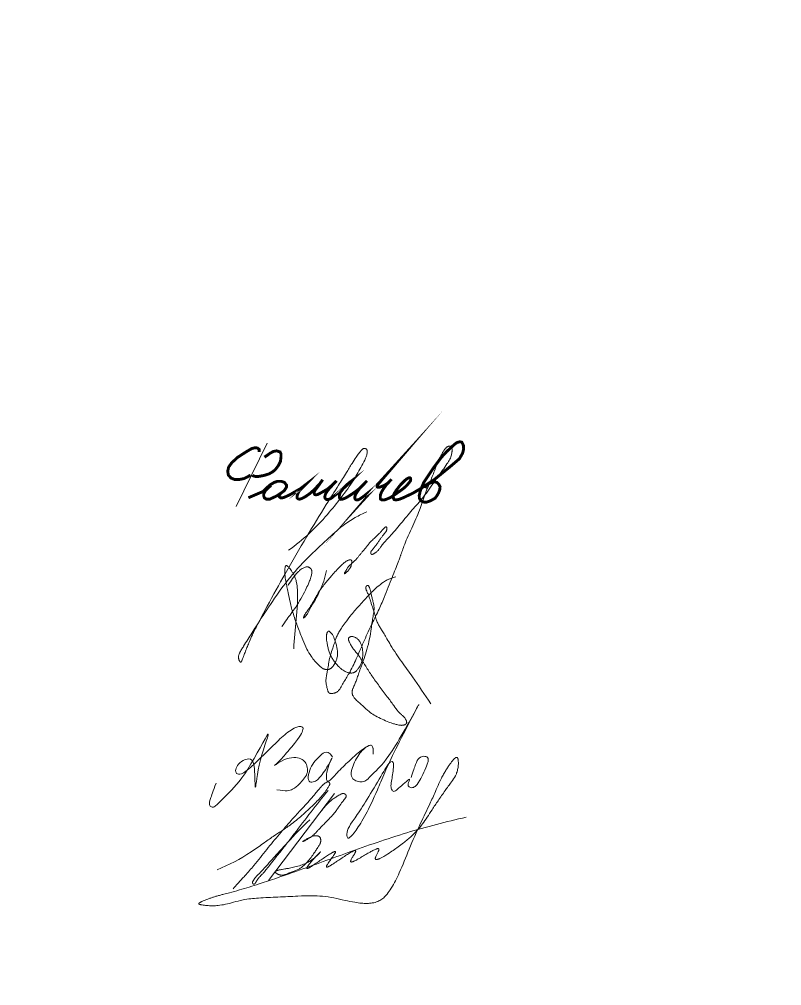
# Model space of a CAD drawing. Header units: millimetres. Extents: x 0 to 210, y 0 to 297.
# Drawn here: x 47.3 to 94.6, y 0 to 60 of the extents above; entities that cross this region are included whole.
import ezdxf

# ---------------------------------------------------------------- set-up
doc = ezdxf.new("R2010")
doc.units = ezdxf.units.MM
for name, pattern in [('K5LT32789', [0]), ('K5LT32790', [0]), ('K5LT32791', [0])]:
    doc.linetypes.add(name, pattern=pattern)
doc.layers.add('Системный слой', color=7, linetype='Continuous')

# ---------------------------------------------------------------- blocks, each defined once
blk = doc.blocks.new('U11')
at = {"layer": 'Системный слой', "color": 5, "linetype": 'K5LT32789', "lineweight": 18, "true_color": 0x0000ff}
for points in [[(66.744, 14.211), (66.539, 14.524), (66.218, 14.524), (65.915, 14.221), (65.572, 13.878), (65.298, 13.408), (65.181, 12.788), (65.371, 12.598), (65.704, 12.68), (65.909, 12.885), (66.148, 13.172), (66.477, 13.674), (66.836, 14.391), (66.477, 13.674), (66.353, 13.096), (66.353, 12.759), (66.437, 12.675), (66.591, 12.729), (67.289, 13.511), (68.051, 14.203), (68.436, 14.552), (68.849, 14.825), (69.038, 14.94), (69.19, 14.94), (69.268, 14.728), (69.268, 14.493), (69.268, 14.244), (69.268, 14.728), (69.19, 14.94), (69.038, 14.95), (68.436, 14.552), (67.88, 13.448), (67.88, 12.957), (68.106, 12.731), (68.425, 12.649), (68.748, 12.649), (69.008, 12.909), (69.338, 13.238), (70.398, 14.299), (72.952, 19.043), (70.398, 14.299), (69.491, 12.032), (68.795, 10.566), (68.167, 9.581), (67.754, 9.09), (67.626, 9.198), (67.626, 9.618), (67.921, 10.145), (68.458, 10.862), (69.313, 12.274), (70.18, 13.753), (70.368, 13.941), (70.509, 13.921), (70.55, 13.691), (70.477, 13.191), (70.419, 12.792), (70.341, 12.397), (70.422, 12.106), (70.584, 12.02), (70.811, 12.247), (71.238, 12.583), (71.622, 12.966), (71.377, 12.457), (71.492, 12.342), (71.664, 12.27), (71.855, 12.342), (72.097, 12.583), (72.741, 13.925), (72.664, 14.198), (72.42, 14.265), (72.104, 14.188), (71.898, 13.787), (71.75, 13.328), (71.622, 12.931)], [(59.51, 12.58), (59.322, 12.056), (59.136, 11.538), (59.076, 11.215), (59.215, 11.076), (59.407, 11.076), (59.589, 11.258), (60.108, 11.777), (61.389, 13.057), (63.222, 16.662), (62.12, 13.968), (61.926, 11.558), (61.926, 13.78), (61.703, 14.139), (61.171, 14.024), (60.808, 13.661), (60.682, 13.334), (60.804, 13.105), (61.135, 13.105), (61.926, 13.78), (63.007, 14.861), (63.758, 15.612), (64.601, 16.166), (64.965, 16.057), (64.874, 15.751), (64.658, 15.363), (63.95, 14.523), (63.359, 13.824), (62.956, 13.552), (63.744, 14.084), (64.378, 14.201), (64.788, 14.11), (65.068, 13.903), (65.195, 13.565), (65.195, 13.164), (64.946, 12.794), (64.697, 12.545), (64.307, 12.155), (63.877, 12.057), (63.277, 12.165)]]:
    blk.add_open_spline(points, degree=3, dxfattribs=at)
blk = doc.blocks.new('U12')
at = {"layer": 'Системный слой', "color": 5, "linetype": 'K5LT32790', "lineweight": 18, "true_color": 0x0000ff}
blk.add_open_spline([(64.331, 20.912), (64.364, 22.133), (64.672, 23.512), (64.53, 24.97), (64.453, 25.253), (64.378, 25.443), (64.293, 25.606), (64.201, 25.751), (64.112, 25.872), (64.038, 25.961), (63.985, 26.016), (63.951, 26.045), (63.93, 26.061), (63.914, 26.07), (63.901, 26.076), (63.89, 26.08), (63.881, 26.082), (63.873, 26.083), (63.866, 26.083), (63.86, 26.081), (63.854, 26.079), (63.848, 26.076), (63.842, 26.072), (63.836, 26.066), (63.831, 26.059), (63.825, 26.05), (63.819, 26.039), (63.813, 26.025), (63.807, 26.007), (63.801, 25.983), (63.795, 25.951), (63.789, 25.906), (63.784, 25.84), (63.782, 25.75), (63.782, 25.635), (63.788, 25.505), (63.8, 25.363), (63.822, 25.204), (63.86, 25.005), (63.921, 24.737), (63.998, 24.334), (64.112, 23.762), (64.305, 23.04), (64.589, 22.264), (64.86, 21.536), (65.121, 20.927), (65.381, 20.484), (65.63, 20.165), (65.844, 19.943), (66.005, 19.786), (66.121, 19.702), (66.196, 19.663), (66.252, 19.643), (66.304, 19.631), (66.355, 19.625), (66.407, 19.624), (66.46, 19.629), (66.511, 19.639), (66.558, 19.654), (66.6, 19.672), (66.637, 19.694), (66.67, 19.719), (66.703, 19.75), (66.74, 19.792), (66.786, 19.854), (66.845, 19.945), (66.912, 20.062), (66.974, 20.194), (67.018, 20.326), (67.044, 20.449), (67.055, 20.571), (67.054, 20.711), (67.035, 20.884), (66.994, 21.098), (66.931, 21.328), (66.86, 21.538), (66.796, 21.693), (66.737, 21.792), (66.689, 21.858), (66.646, 21.91), (66.608, 21.95), (66.577, 21.977), (66.554, 21.993), (66.537, 22.001), (66.525, 22.006), (66.514, 22.009), (66.505, 22.011), (66.497, 22.011), (66.49, 22.01), (66.483, 22.008), (66.477, 22.006), (66.47, 22.002), (66.463, 21.998), (66.456, 21.991), (66.448, 21.983), (66.44, 21.973), (66.431, 21.959), (66.42, 21.94), (66.408, 21.913), (66.395, 21.877), (66.381, 21.83), (66.368, 21.775), (66.36, 21.711), (66.356, 21.638), (66.361, 21.549), (66.378, 21.43), (66.409, 21.259), (66.447, 21.039), (66.506, 20.794), (66.593, 20.566), (66.701, 20.355), (66.83, 20.155), (66.985, 19.958), (67.152, 19.784), (67.311, 19.644), (67.45, 19.549), (67.568, 19.488), (67.669, 19.449), (67.761, 19.425), (67.843, 19.413), (67.913, 19.41), (67.973, 19.415), (68.023, 19.426), (68.067, 19.44), (68.106, 19.459), (68.145, 19.483), (68.187, 19.514), (68.233, 19.557), (68.286, 19.616), (68.347, 19.698), (68.415, 19.802), (68.481, 19.928), (68.537, 20.067), (68.58, 20.216), (68.608, 20.373), (68.62, 20.543), (68.616, 20.724), (68.595, 20.906), (68.559, 21.073), (68.51, 21.213), (68.458, 21.324), (68.405, 21.408), (68.353, 21.473), (68.301, 21.525), (68.247, 21.568), (68.189, 21.605), (68.128, 21.635), (68.068, 21.658), (68.014, 21.673), (67.97, 21.68), (67.934, 21.68), (67.903, 21.677), (67.874, 21.671), (67.847, 21.662), (67.82, 21.651), (67.797, 21.638), (67.777, 21.623), (67.762, 21.609), (67.75, 21.596), (67.742, 21.584), (67.736, 21.572), (67.731, 21.56), (67.727, 21.547), (67.725, 21.531), (67.724, 21.514), (67.725, 21.493), (67.73, 21.469), (67.737, 21.44), (67.751, 21.401), (67.775, 21.349), (67.811, 21.276), (67.86, 21.18), (67.922, 21.067), (68.007, 20.939), (68.129, 20.791), (68.307, 20.58), (68.539, 20.254), (68.834, 19.786), (69.189, 19.207), (69.65, 18.588), (70.111, 17.983), (70.498, 17.453), (70.768, 17.061), (70.988, 16.853), (71.131, 16.73), (71.217, 16.635), (71.27, 16.558), (71.302, 16.497), (71.323, 16.446), (71.336, 16.404), (71.341, 16.371), (71.342, 16.346), (71.341, 16.325), (71.338, 16.309), (71.333, 16.294), (71.327, 16.281), (71.32, 16.27), (71.31, 16.258), (71.299, 16.247), (71.285, 16.235), (71.266, 16.222), (71.242, 16.209), (71.211, 16.196), (71.173, 16.183), (71.129, 16.173), (71.079, 16.166), (71.02, 16.163), (70.947, 16.167), (70.849, 16.182), (70.706, 16.212), (70.495, 16.269), (70.187, 16.378), (69.817, 16.543), (69.428, 16.735), (69.12, 16.932), (68.875, 17.136), (68.651, 17.336), (68.412, 17.549), (68.203, 17.735), (68.075, 17.883), (68.015, 17.979), (67.986, 18.04), (67.969, 18.094), (67.959, 18.144), (67.954, 18.196), (67.954, 18.247), (67.959, 18.299), (67.971, 18.354), (67.989, 18.415), (68.021, 18.494), (68.068, 18.598), (68.14, 18.76), (68.233, 18.982), (68.329, 19.277), (68.436, 19.598), (68.568, 19.946), (68.72, 20.366), (68.891, 20.903), (69.042, 21.519), (69.132, 22.095), (69.189, 22.557), (69.256, 22.919), (69.311, 23.214), (69.321, 23.452), (69.3, 23.641), (69.262, 23.823), (69.207, 24.028), (69.156, 24.242), (69.118, 24.434), (69.08, 24.579), (69.049, 24.679), (69.026, 24.745), (69.006, 24.785), (68.99, 24.809), (68.979, 24.823), (68.969, 24.832), (68.959, 24.839), (68.95, 24.844), (68.942, 24.847), (68.933, 24.849), (68.925, 24.85), (68.916, 24.85), (68.908, 24.849), (68.899, 24.847), (68.889, 24.843), (68.878, 24.838), (68.867, 24.831), (68.856, 24.823), (68.846, 24.815), (68.838, 24.805), (68.83, 24.795), (68.823, 24.783), (68.818, 24.769), (68.813, 24.753), (68.81, 24.735), (68.808, 24.713), (68.809, 24.687), (68.813, 24.654), (68.823, 24.613), (68.838, 24.562), (68.862, 24.499), (68.899, 24.421), (68.949, 24.322), (68.999, 24.197), (69.045, 24.047), (69.097, 23.868), (69.173, 23.641), (69.271, 23.367), (69.364, 23.056), (69.443, 22.768), (69.54, 22.512), (69.655, 22.295), (69.793, 22.073), (69.953, 21.824), (70.135, 21.51), (70.372, 21.092), (70.679, 20.616), (71.029, 20.115), (71.369, 19.641), (71.98, 18.784), (72.463, 18.073), (72.832, 17.507)], degree=3, knots=[0, 0, 0, 0, 23.088924, 25.905784, 27.368497, 28.578535, 29.721875, 30.813961, 31.805183, 32.534012, 32.992903, 33.225793, 33.377047, 33.48833, 33.574551, 33.643805, 33.701224, 33.750367, 33.79387, 33.833355, 33.872141, 33.912355, 33.95659, 34.00557, 34.061357, 34.126468, 34.204109, 34.298549, 34.415744, 34.564555, 34.759459, 35.028229, 35.412864, 35.997175, 36.728139, 37.568941, 38.433825, 39.401332, 40.578431, 42.235398, 44.569602, 48.269133, 53.187712, 58.58434, 63.764044, 67.778676, 70.998143, 73.369834, 75.349816, 76.796874, 77.581324, 78.028914, 78.378087, 78.696803, 79.013489, 79.343373, 79.678587, 80.006824, 80.317932, 80.606471, 80.866035, 81.11641, 81.383983, 81.718354, 82.16781, 82.839361, 83.733235, 84.705422, 85.582724, 86.324391, 87.057116, 87.890757, 88.945341, 90.321141, 91.965571, 93.426367, 94.484215, 95.101021, 95.580997, 96.013141, 96.361093, 96.626002, 96.782739, 96.889142, 96.971138, 97.03813, 97.095272, 97.145901, 97.188561, 97.228747, 97.268915, 97.315311, 97.366861, 97.425655, 97.494454, 97.577142, 97.679623, 97.811915, 97.985663, 98.226797, 98.532587, 98.897786, 99.296036, 99.737821, 100.261724, 100.964229, 101.99978, 103.525411, 105.150667, 106.72453, 108.093532, 109.590313, 111.195302, 112.777483, 114.126394, 115.159714, 115.93325, 116.599105, 117.196687, 117.716186, 118.147278, 118.512091, 118.830828, 119.112084, 119.376147, 119.650254, 119.966184, 120.348472, 120.832611, 121.462575, 122.257884, 123.166317, 124.121896, 125.077441, 126.058759, 127.110722, 128.27138, 129.455541, 130.54928, 131.472222, 132.224076, 132.842804, 133.343527, 133.786162, 134.209733, 134.641953, 135.076751, 135.490934, 135.840567, 136.1162, 136.329021, 136.516582, 136.697073, 136.87991, 137.063295, 137.235465, 137.38613, 137.514261, 137.623548, 137.718445, 137.797689, 137.875651, 137.957944, 138.055516, 138.163779, 138.288043, 138.436309, 138.622516, 138.862075, 139.203128, 139.704326, 140.381097, 141.218915, 142.127317, 143.259517, 144.821141, 147.317764, 150.75711, 155.19517, 160.069171, 165.224464, 169.471142, 172.421411, 174.092925, 175.138298, 175.966748, 176.479558, 176.900272, 177.244752, 177.52135, 177.72293, 177.873709, 177.996322, 178.101436, 178.195314, 178.281517, 178.366118, 178.454913, 178.554755, 178.670049, 178.807074, 178.975201, 179.187234, 179.439473, 179.719727, 180.029511, 180.383269, 180.823448, 181.407111, 182.246837, 183.563618, 185.512414, 188.365901, 191.16936, 193.636194, 195.215931, 197.147086, 199.269225, 201.224518, 202.392176, 202.935446, 203.335749, 203.665039, 203.98044, 204.30527, 204.630666, 204.95421, 205.28424, 205.683122, 206.145312, 206.866804, 207.837862, 209.464316, 211.387339, 213.648133, 215.828171, 218.361631, 222.046321, 226.400789, 230.237614, 232.987127, 235.143069, 237.145235, 238.600123, 239.59432, 240.714469, 242.086859, 243.579513, 244.83703, 245.773068, 246.379449, 246.80954, 247.077534, 247.227517, 247.33398, 247.41847, 247.489521, 247.552012, 247.609222, 247.663606, 247.717168, 247.768592, 247.820784, 247.876677, 247.942191, 248.018083, 248.10247, 248.189421, 248.269471, 248.347072, 248.425637, 248.512886, 248.605679, 248.706816, 248.820413, 248.952282, 249.111489, 249.313956, 249.574155, 249.89782, 250.303709, 250.841791, 251.528272, 252.381244, 253.359593, 254.475963, 255.872687, 257.851092, 259.938273, 261.963603, 263.469883, 265.046448, 266.586695, 268.366913, 270.599666, 273.407082, 277.373027, 281.234201, 284.882343, 288.313023, 301, 301, 301, 301], dxfattribs=at)
blk = doc.blocks.new('U13')
at = {"layer": 'Системный слой', "color": 5, "linetype": 'K5LT32790', "lineweight": 18, "true_color": 0x0000ff}
for points, knots in [([(64.007, 27.034), (64.91, 27.666), (66.044, 28.738), (67.274, 30.311), (68.029, 31.301), (68.475, 32.145), (68.762, 32.651), (68.856, 32.918), (68.885, 33.055), (68.897, 33.139), (68.897, 33.192), (68.893, 33.225), (68.887, 33.248), (68.879, 33.266), (68.871, 33.281), (68.862, 33.294), (68.851, 33.306), (68.838, 33.317), (68.823, 33.328), (68.806, 33.338), (68.786, 33.346), (68.765, 33.353), (68.743, 33.357), (68.723, 33.359), (68.704, 33.359), (68.686, 33.356), (68.67, 33.352), (68.654, 33.346), (68.636, 33.337), (68.617, 33.324), (68.595, 33.306), (68.566, 33.279), (68.526, 33.233), (68.46, 33.156), (68.347, 33.017), (68.166, 32.772), (67.91, 32.373), (67.567, 31.778), (67.024, 30.935), (66.188, 29.623), (65.078, 27.792), (63.854, 25.688), (62.84, 23.853), (62.167, 22.587), (61.796, 21.853), (61.596, 21.405), (61.454, 21.065), (61.338, 20.772), (61.239, 20.512), (61.166, 20.315), (61.124, 20.201), (61.099, 20.149), (61.086, 20.127), (61.077, 20.114), (61.069, 20.105), (61.062, 20.098), (61.056, 20.094), (61.051, 20.09), (61.046, 20.088), (61.041, 20.087), (61.036, 20.087), (61.032, 20.087), (61.027, 20.088), (61.023, 20.09), (61.019, 20.092), (61.015, 20.095), (61.01, 20.099), (61.005, 20.104), (60.999, 20.111), (60.992, 20.12), (60.983, 20.134), (60.971, 20.154), (60.956, 20.182), (60.94, 20.219), (60.925, 20.264), (60.914, 20.315), (60.908, 20.368), (60.908, 20.425), (60.914, 20.483), (60.928, 20.545), (60.948, 20.609), (60.979, 20.679), (61.027, 20.764), (61.11, 20.897), (61.261, 21.146), (61.56, 21.62), (62.11, 22.491), (62.918, 23.723), (63.939, 25.213), (65.145, 26.524), (66.314, 27.638), (67.263, 28.494), (68.105, 29.07), (68.623, 29.311), (68.866, 29.425)], [0, 0, 0, 0, 8.550609, 12.054989, 15.548009, 18.191121, 19.498995, 20.058209, 20.381615, 20.589671, 20.716665, 20.79368, 20.851701, 20.900722, 20.944653, 20.985245, 21.025642, 21.06834, 21.115939, 21.168338, 21.224707, 21.283052, 21.340576, 21.394663, 21.443781, 21.488289, 21.53119, 21.575808, 21.625508, 21.683081, 21.754287, 21.848548, 21.98875, 22.223415, 22.641351, 23.38396, 24.591455, 26.333193, 28.725175, 32.394143, 38.444137, 45.386804, 51.336644, 54.759282, 56.550214, 57.736198, 58.581068, 59.410817, 60.190375, 60.748602, 61.044545, 61.139793, 61.19713, 61.237089, 61.267135, 61.290713, 61.309862, 61.325937, 61.339917, 61.352551, 61.36445, 61.376142, 61.388111, 61.400062, 61.412022, 61.424542, 61.439066, 61.45699, 61.479741, 61.509795, 61.550475, 61.607942, 61.688058, 61.795635, 61.922219, 62.059168, 62.198495, 62.342871, 62.495112, 62.658157, 62.830855, 63.02153, 63.245709, 63.594568, 64.237865, 65.516344, 67.957442, 72.253573, 76.989753, 81.977365, 86.090995, 89.562811, 91.905588, 94, 94, 94, 94]), ([(66.358, 25.768), (66.286, 25.326), (66.07, 24.763), (65.74, 24.081), (65.515, 23.72), (65.36, 23.426), (65.266, 23.24), (65.211, 23.133), (65.171, 23.07), (65.136, 23.022), (65.103, 22.981), (65.069, 22.943), (65.034, 22.907), (65.003, 22.875), (64.979, 22.852), (64.963, 22.839), (64.955, 22.832), (64.949, 22.827), (64.945, 22.825), (64.941, 22.823), (64.939, 22.821), (64.936, 22.821), (64.934, 22.82), (64.932, 22.821), (64.931, 22.822), (64.93, 22.824), (64.93, 22.826), (64.93, 22.829), (64.931, 22.833), (64.932, 22.837), (64.934, 22.841), (64.936, 22.848), (64.939, 22.857), (64.945, 22.871), (64.953, 22.891), (64.964, 22.917), (64.976, 22.947), (64.991, 22.984), (65.009, 23.025), (65.035, 23.072), (65.069, 23.124), (65.115, 23.186), (65.178, 23.267), (65.268, 23.391), (65.388, 23.571), (65.523, 23.797), (65.653, 24.031), (65.787, 24.27), (65.944, 24.533), (66.139, 24.811), (66.35, 25.059), (66.533, 25.275), (66.727, 25.505), (66.956, 25.771), (67.22, 26.033), (67.423, 26.227), (67.552, 26.33), (67.62, 26.37), (67.671, 26.395), (67.721, 26.416), (67.768, 26.43), (67.806, 26.438), (67.833, 26.441), (67.854, 26.441), (67.869, 26.439), (67.881, 26.436), (67.891, 26.432), (67.9, 26.427), (67.907, 26.422), (67.912, 26.416), (67.917, 26.41), (67.922, 26.403), (67.926, 26.394), (67.929, 26.383), (67.932, 26.37), (67.934, 26.354), (67.935, 26.332), (67.934, 26.302), (67.93, 26.26), (67.922, 26.207), (67.912, 26.147), (67.9, 26.086), (67.882, 26.03), (67.861, 25.979), (67.832, 25.93), (67.796, 25.878), (67.753, 25.823), (67.711, 25.771), (67.672, 25.727), (67.639, 25.694), (67.609, 25.667), (67.581, 25.642), (67.554, 25.619), (67.531, 25.601), (67.514, 25.589), (67.504, 25.583), (67.497, 25.579), (67.492, 25.577), (67.488, 25.575), (67.485, 25.574), (67.483, 25.574), (67.48, 25.574), (67.478, 25.574), (67.477, 25.575), (67.475, 25.576), (67.475, 25.578), (67.474, 25.58), (67.474, 25.582), (67.474, 25.585), (67.475, 25.588), (67.476, 25.592), (67.477, 25.597), (67.479, 25.603), (67.482, 25.611), (67.487, 25.622), (67.494, 25.637), (67.505, 25.658), (67.519, 25.683), (67.533, 25.707), (67.547, 25.73), (67.562, 25.755), (67.583, 25.788), (67.611, 25.838), (67.645, 25.902), (67.692, 25.975), (67.754, 26.05), (67.84, 26.137), (67.954, 26.236), (68.096, 26.356), (68.229, 26.497), (68.354, 26.647), (68.47, 26.789), (68.599, 26.94), (68.732, 27.098), (68.865, 27.272), (69.001, 27.449), (69.172, 27.629), (69.365, 27.807), (69.55, 27.98), (69.682, 28.119), (69.773, 28.222), (69.836, 28.292), (69.89, 28.352), (69.935, 28.402), (69.973, 28.439), (70, 28.462), (70.019, 28.475), (70.032, 28.482), (70.042, 28.487), (70.05, 28.489), (70.057, 28.49), (70.063, 28.491), (70.068, 28.49), (70.073, 28.489), (70.077, 28.487), (70.081, 28.485), (70.084, 28.482), (70.088, 28.479), (70.091, 28.475), (70.094, 28.469), (70.098, 28.463), (70.102, 28.454), (70.105, 28.443), (70.109, 28.428), (70.112, 28.409), (70.114, 28.386), (70.115, 28.36), (70.112, 28.334), (70.108, 28.308), (70.1, 28.283), (70.089, 28.255), (70.072, 28.223), (70.046, 28.182), (70.001, 28.123), (69.935, 28.035), (69.842, 27.918), (69.732, 27.777), (69.628, 27.616), (69.527, 27.456), (69.42, 27.332), (69.34, 27.224), (69.28, 27.139), (69.225, 27.075), (69.177, 27.03), (69.146, 26.994), (69.129, 26.966), (69.119, 26.945), (69.114, 26.927), (69.11, 26.91), (69.109, 26.893), (69.11, 26.876), (69.112, 26.859), (69.115, 26.842), (69.12, 26.827), (69.126, 26.815), (69.132, 26.805), (69.137, 26.798), (69.143, 26.793), (69.148, 26.788), (69.155, 26.784), (69.161, 26.781), (69.169, 26.779), (69.178, 26.778), (69.187, 26.777), (69.198, 26.778), (69.212, 26.78), (69.228, 26.784), (69.248, 26.79), (69.274, 26.802), (69.308, 26.82), (69.35, 26.846), (69.399, 26.879), (69.451, 26.919), (69.509, 26.968), (69.574, 27.035), (69.655, 27.133), (69.767, 27.283), (69.93, 27.498), (70.165, 27.76), (70.468, 28.08), (70.796, 28.462), (71.15, 28.896), (71.499, 29.323), (71.86, 29.732), (72.216, 30.139), (72.575, 30.581), (72.907, 31.067), (73.237, 31.543), (73.562, 31.976), (73.815, 32.357), (73.995, 32.633), (74.08, 32.824), (74.115, 32.952), (74.135, 33.054), (74.149, 33.136), (74.159, 33.195), (74.164, 33.243), (74.165, 33.284), (74.161, 33.322), (74.154, 33.352), (74.144, 33.378), (74.132, 33.402), (74.118, 33.425), (74.103, 33.445), (74.086, 33.461), (74.071, 33.474), (74.056, 33.484), (74.041, 33.491), (74.027, 33.495), (74.013, 33.499), (73.998, 33.5), (73.981, 33.5), (73.962, 33.498), (73.941, 33.493), (73.917, 33.485), (73.888, 33.472), (73.856, 33.454), (73.82, 33.429), (73.783, 33.399), (73.746, 33.362), (73.706, 33.314), (73.667, 33.258), (73.623, 33.183), (73.568, 33.083), (73.48, 32.929), (73.36, 32.703), (73.231, 32.403), (73.101, 32.057), (72.966, 31.7), (72.81, 31.326), (72.634, 30.918), (72.464, 30.468), (72.298, 29.993), (72.122, 29.495), (71.916, 28.958), (71.652, 28.383), (71.384, 27.829), (71.191, 27.335), (71.069, 26.997), (70.999, 26.802), (70.955, 26.68), (70.898, 26.522), (70.797, 26.242), (70.638, 25.834), (70.424, 25.32), (70.19, 24.729), (69.923, 24.029), (69.571, 23.234), (69.113, 22.324), (68.66, 21.329), (68.232, 20.324), (67.834, 19.466), (67.455, 18.897), (67.277, 18.534), (67.162, 18.369), (67.088, 18.293), (67.033, 18.25), (66.979, 18.216), (66.923, 18.189), (66.862, 18.167), (66.799, 18.151), (66.736, 18.142), (66.679, 18.139), (66.632, 18.142), (66.597, 18.148), (66.57, 18.156), (66.55, 18.165), (66.534, 18.175), (66.519, 18.186), (66.506, 18.199), (66.493, 18.215), (66.48, 18.234), (66.466, 18.26), (66.452, 18.295), (66.436, 18.345), (66.418, 18.418), (66.393, 18.523), (66.362, 18.651), (66.337, 18.79), (66.33, 18.927), (66.34, 19.071), (66.365, 19.242), (66.407, 19.456), (66.455, 19.744), (66.515, 20.113), (66.61, 20.534), (66.74, 20.919), (66.849, 21.233), (66.933, 21.485), (67.019, 21.719), (67.134, 21.961), (67.304, 22.234), (67.569, 22.595), (67.939, 23.081), (68.449, 23.659), (68.976, 24.237), (69.466, 24.718), (69.837, 25.024), (70.121, 25.189), (70.379, 25.297), (70.562, 25.356), (70.673, 25.392)], [0, 0, 0, 0, 9.050129, 12.27524, 15.459, 17.73484, 19.057413, 19.710841, 20.186256, 20.578255, 20.920156, 21.263228, 21.624829, 21.943402, 22.174143, 22.29629, 22.36276, 22.406894, 22.439057, 22.464194, 22.484922, 22.502166, 22.516262, 22.528133, 22.539447, 22.552242, 22.56817, 22.588053, 22.611987, 22.639741, 22.672744, 22.715192, 22.776687, 22.87041, 23.023044, 23.2152, 23.446308, 23.698853, 24.014406, 24.364067, 24.793807, 25.28352, 25.941626, 26.877925, 28.429965, 30.348657, 32.240773, 33.898399, 35.948367, 38.485583, 40.825304, 42.59187, 44.267244, 46.970047, 49.74801, 51.863744, 52.701471, 53.104911, 53.483029, 53.862972, 54.210178, 54.473163, 54.650607, 54.780151, 54.882015, 54.96597, 55.037892, 55.101774, 55.160577, 55.215489, 55.269733, 55.3265, 55.390437, 55.464507, 55.552848, 55.661752, 55.802045, 55.996896, 56.278982, 56.657771, 57.087852, 57.530059, 57.926999, 58.28654, 58.645161, 59.086887, 59.580412, 60.070145, 60.456808, 60.770321, 61.020502, 61.287434, 61.539711, 61.751465, 61.877288, 61.951174, 62.001019, 62.037083, 62.064047, 62.085222, 62.102691, 62.117816, 62.131035, 62.143011, 62.154708, 62.167188, 62.181333, 62.197688, 62.21651, 62.238222, 62.264236, 62.296726, 62.338711, 62.394112, 62.469848, 62.581386, 62.750144, 62.953234, 63.151975, 63.325302, 63.501424, 63.750698, 64.126703, 64.655732, 65.239268, 65.888652, 66.649933, 67.724768, 68.970934, 70.450533, 71.673771, 72.965674, 74.199734, 75.716608, 77.191491, 78.669398, 80.263602, 82.259995, 84.0227, 85.431088, 86.180031, 86.82002, 87.357354, 87.830339, 88.196682, 88.427814, 88.563885, 88.657509, 88.728451, 88.784957, 88.831759, 88.871976, 88.907862, 88.941164, 88.973333, 89.002363, 89.031139, 89.061129, 89.097204, 89.139544, 89.190239, 89.252182, 89.329582, 89.428874, 89.559889, 89.727893, 89.910432, 90.08993, 90.259821, 90.437176, 90.634512, 90.867411, 91.167757, 91.627014, 92.382088, 93.419966, 94.672454, 96.030915, 97.344377, 98.512333, 99.382533, 100.080146, 100.642761, 101.098523, 101.416568, 101.614452, 101.761411, 101.888131, 102.002041, 102.112642, 102.228685, 102.353162, 102.475542, 102.582798, 102.67162, 102.744553, 102.805473, 102.857643, 102.905538, 102.953137, 103.003348, 103.057077, 103.11538, 103.180499, 103.255316, 103.343787, 103.451799, 103.589159, 103.775473, 104.036879, 104.381072, 104.782032, 105.231565, 105.731185, 106.331113, 107.131661, 108.329516, 110.150194, 112.636877, 115.501671, 119.160964, 122.898631, 126.952961, 130.409086, 134.037174, 137.994275, 142.035946, 146.041027, 149.822245, 153.085433, 155.385996, 156.523495, 157.344961, 158.084473, 158.656408, 159.032405, 159.319553, 159.62593, 159.882585, 160.081757, 160.265654, 160.447561, 160.63144, 160.806021, 160.962993, 161.100471, 161.220792, 161.327559, 161.424857, 161.521276, 161.623153, 161.736504, 161.863212, 162.008568, 162.179889, 162.387514, 162.643846, 162.945007, 163.264358, 163.6135, 164.014772, 164.533206, 165.020618, 165.794064, 166.857794, 168.64401, 171.006738, 173.517367, 176.204619, 178.789913, 181.800729, 185.264053, 188.598832, 192.086757, 196.039981, 200.351441, 204.98312, 208.606796, 211.174086, 212.324149, 212.840152, 213.814159, 215.76165, 218.911517, 222.760316, 227.121283, 231.883071, 238.054257, 244.879079, 252.670992, 260.372327, 267.206768, 271.910472, 274.294825, 275.442431, 276.007431, 276.456493, 276.872537, 277.298483, 277.734538, 278.182349, 278.627236, 279.027811, 279.347916, 279.582846, 279.760539, 279.906542, 280.032941, 280.152577, 280.276179, 280.413989, 280.572354, 280.762102, 281.004984, 281.334701, 281.830666, 282.557033, 283.530703, 284.521091, 285.429966, 286.323075, 287.47734, 288.942216, 290.783007, 293.428229, 296.57457, 299.586331, 301.717918, 303.359613, 305.016414, 306.799751, 308.827327, 311.560281, 315.955926, 321.284596, 327.290578, 331.929165, 335.294372, 337.07654, 338.608554, 341, 341, 341, 341]), ([(63.986, 24.858), (64.171, 25.137), (64.381, 25.499), (64.723, 25.803), (64.851, 25.891), (64.952, 25.947), (65.031, 25.98), (65.09, 25.997), (65.136, 26.004), (65.173, 26.005), (65.206, 26.002), (65.235, 25.996), (65.264, 25.987), (65.293, 25.973), (65.322, 25.957), (65.35, 25.936), (65.375, 25.913), (65.397, 25.889), (65.415, 25.863), (65.429, 25.837), (65.44, 25.809), (65.449, 25.779), (65.456, 25.742), (65.459, 25.699), (65.458, 25.644), (65.45, 25.573), (65.432, 25.477), (65.399, 25.347), (65.337, 25.168), (65.222, 24.901), (65.04, 24.508), (64.784, 24.022), (64.479, 23.537), (64.178, 23.118), (63.891, 22.714), (63.7, 22.445), (63.595, 22.296)], [0, 0, 0, 0, 6.031327, 7.224988, 8.103691, 8.779791, 9.271523, 9.620615, 9.879085, 10.092232, 10.278511, 10.453749, 10.630111, 10.818394, 11.017829, 11.223201, 11.427374, 11.623322, 11.806227, 11.978077, 12.150954, 12.337468, 12.550087, 12.799771, 13.111892, 13.519386, 14.078895, 14.842107, 15.895849, 17.445078, 19.990893, 23.601088, 27.190299, 30.147219, 32.759048, 36, 36, 36, 36])]:
    blk.add_open_spline(points, degree=3, knots=knots, dxfattribs=at)
blk = doc.blocks.new('U14')
at = {"layer": 'Системный слой', "color": 5, "linetype": 'K5LT32790', "lineweight": 18, "true_color": 0x0000ff}
blk.add_line((66.873, 11.927), (62.757, 6.529), dxfattribs=at)
for points, knots in [([(66.092, 10.903), (66.28, 11.14), (66.545, 11.434), (66.927, 11.698), (67.106, 11.807), (67.231, 11.883), (67.312, 11.916), (67.357, 11.927), (67.39, 11.93), (67.418, 11.93), (67.443, 11.926), (67.466, 11.92), (67.488, 11.911), (67.509, 11.901), (67.529, 11.888), (67.546, 11.875), (67.559, 11.862), (67.569, 11.85), (67.576, 11.839), (67.582, 11.828), (67.586, 11.816), (67.589, 11.803), (67.591, 11.788), (67.59, 11.772), (67.588, 11.755), (67.583, 11.735), (67.575, 11.712), (67.562, 11.685), (67.542, 11.651), (67.51, 11.605), (67.46, 11.54), (67.388, 11.454), (67.301, 11.34), (67.199, 11.199), (67.081, 11.026), (66.933, 10.813), (66.722, 10.559), (66.469, 10.291), (66.206, 10.025), (65.995, 9.809), (65.821, 9.629), (65.696, 9.492), (65.588, 9.38), (65.504, 9.305), (65.432, 9.25), (65.366, 9.204), (65.294, 9.156), (65.211, 9.106), (65.124, 9.056), (65.048, 9.015), (64.994, 8.986), (64.96, 8.97), (64.94, 8.96), (64.925, 8.953), (64.915, 8.949), (64.907, 8.945), (64.901, 8.943), (64.897, 8.942), (64.894, 8.941), (64.892, 8.941), (64.891, 8.94), (64.889, 8.94), (64.889, 8.941), (64.888, 8.942), (64.889, 8.943), (64.889, 8.944), (64.891, 8.945), (64.892, 8.947), (64.894, 8.948), (64.897, 8.951), (64.9, 8.953), (64.903, 8.956), (64.908, 8.96), (64.915, 8.965), (64.923, 8.971), (64.935, 8.979), (64.951, 8.99), (64.975, 9.006), (65.012, 9.03), (65.066, 9.065), (65.137, 9.11), (65.219, 9.16), (65.311, 9.209), (65.406, 9.249), (65.501, 9.279), (65.591, 9.296), (65.672, 9.305), (65.743, 9.307), (65.8, 9.303), (65.843, 9.294), (65.874, 9.283), (65.898, 9.271), (65.918, 9.259), (65.934, 9.245), (65.948, 9.23), (65.961, 9.213), (65.974, 9.192), (65.985, 9.167), (65.996, 9.137), (66.005, 9.102), (66.011, 9.061), (66.013, 9.018), (66.011, 8.972), (66.004, 8.923), (65.99, 8.87), (65.967, 8.809), (65.931, 8.735), (65.871, 8.636), (65.774, 8.498), (65.637, 8.291), (65.461, 8.027), (65.248, 7.748), (65.028, 7.517), (64.825, 7.352), (64.645, 7.238), (64.452, 7.145), (64.231, 7.061), (63.996, 6.98), (63.806, 6.901), (63.671, 6.867), (63.591, 6.861), (63.539, 6.864), (63.494, 6.871), (63.449, 6.883), (63.401, 6.9), (63.353, 6.922), (63.313, 6.943), (63.283, 6.961), (63.261, 6.975), (63.241, 6.989), (63.223, 7.003), (63.206, 7.019), (63.194, 7.033), (63.186, 7.047), (63.182, 7.059), (63.182, 7.07), (63.184, 7.081), (63.19, 7.091), (63.198, 7.101), (63.21, 7.111), (63.227, 7.121), (63.249, 7.132), (63.278, 7.143), (63.316, 7.155), (63.366, 7.169), (63.432, 7.184), (63.52, 7.201), (63.637, 7.222), (63.801, 7.249), (64.031, 7.29), (64.334, 7.351), (64.68, 7.441), (65.011, 7.56), (65.278, 7.692), (65.476, 7.823), (65.624, 7.937), (65.735, 8.034), (65.814, 8.108), (65.867, 8.162), (65.903, 8.2), (65.928, 8.227), (65.946, 8.248), (65.959, 8.263), (65.968, 8.274), (65.975, 8.283), (65.98, 8.29), (65.983, 8.295), (65.985, 8.298), (65.987, 8.301), (65.987, 8.303), (65.988, 8.304), (65.988, 8.305), (65.987, 8.305), (65.986, 8.305), (65.985, 8.305), (65.984, 8.304), (65.981, 8.302), (65.977, 8.299), (65.972, 8.295), (65.965, 8.289), (65.956, 8.28), (65.944, 8.269), (65.928, 8.253), (65.907, 8.232), (65.879, 8.204), (65.843, 8.166), (65.792, 8.113), (65.719, 8.034), (65.613, 7.917), (65.485, 7.772), (65.359, 7.623), (65.268, 7.507), (65.212, 7.431), (65.183, 7.388), (65.165, 7.358), (65.153, 7.336), (65.145, 7.32), (65.141, 7.307), (65.138, 7.298), (65.138, 7.29), (65.139, 7.283), (65.143, 7.277), (65.149, 7.274), (65.157, 7.273), (65.167, 7.273), (65.18, 7.276), (65.198, 7.281), (65.22, 7.29), (65.249, 7.303), (65.286, 7.323), (65.335, 7.35), (65.398, 7.388), (65.485, 7.443), (65.607, 7.523), (65.792, 7.648), (66.031, 7.813), (66.293, 7.992), (66.507, 8.134), (66.652, 8.223), (66.735, 8.269), (66.789, 8.296), (66.827, 8.313), (66.856, 8.324), (66.877, 8.329), (66.894, 8.331), (66.906, 8.33), (66.915, 8.327), (66.921, 8.322), (66.925, 8.314), (66.926, 8.305), (66.925, 8.295), (66.922, 8.284), (66.918, 8.271), (66.912, 8.255), (66.903, 8.235), (66.889, 8.21), (66.87, 8.177), (66.843, 8.133), (66.803, 8.072), (66.741, 7.982), (66.656, 7.864), (66.561, 7.732), (66.482, 7.618), (66.429, 7.537), (66.4, 7.487), (66.382, 7.455), (66.372, 7.432), (66.365, 7.415), (66.361, 7.402), (66.359, 7.391), (66.359, 7.383), (66.36, 7.375), (66.364, 7.369), (66.37, 7.364), (66.378, 7.361), (66.389, 7.36), (66.403, 7.362), (66.421, 7.367), (66.444, 7.374), (66.474, 7.387), (66.512, 7.405), (66.561, 7.431), (66.626, 7.468), (66.714, 7.522), (66.838, 7.601), (67.024, 7.724), (67.265, 7.887), (67.53, 8.065), (67.746, 8.204), (67.894, 8.291), (67.979, 8.336), (68.035, 8.362), (68.075, 8.378), (68.105, 8.387), (68.127, 8.391), (68.144, 8.391), (68.157, 8.389), (68.167, 8.385), (68.174, 8.377), (68.177, 8.367), (68.179, 8.355), (68.177, 8.341), (68.174, 8.326), (68.168, 8.31), (68.161, 8.291), (68.15, 8.268), (68.135, 8.237), (68.112, 8.194), (68.075, 8.131), (68.025, 8.049), (67.97, 7.957), (67.924, 7.878), (67.894, 7.82), (67.878, 7.785), (67.87, 7.761), (67.865, 7.745), (67.862, 7.733), (67.861, 7.723), (67.861, 7.714), (67.862, 7.704), (67.866, 7.694), (67.873, 7.686), (67.883, 7.681), (67.895, 7.678), (67.91, 7.677), (67.929, 7.679), (67.954, 7.684), (67.984, 7.693), (68.024, 7.707), (68.075, 7.729), (68.141, 7.76), (68.231, 7.807), (68.359, 7.878), (68.551, 7.99), (68.794, 8.135), (69.051, 8.287), (69.248, 8.395), (69.377, 8.456), (69.446, 8.484), (69.494, 8.5), (69.529, 8.509), (69.556, 8.512), (69.577, 8.512), (69.593, 8.508), (69.605, 8.502), (69.614, 8.494), (69.62, 8.483), (69.623, 8.47), (69.623, 8.457), (69.622, 8.444), (69.619, 8.429), (69.614, 8.412), (69.607, 8.391), (69.596, 8.363), (69.579, 8.324), (69.552, 8.267), (69.514, 8.193), (69.471, 8.11), (69.436, 8.039), (69.414, 7.987), (69.403, 7.955), (69.397, 7.933), (69.394, 7.916), (69.392, 7.9), (69.393, 7.885), (69.395, 7.873), (69.4, 7.862), (69.406, 7.853), (69.413, 7.846), (69.423, 7.841), (69.434, 7.837), (69.448, 7.834), (69.464, 7.833), (69.484, 7.835), (69.509, 7.838), (69.539, 7.846), (69.577, 7.857), (69.624, 7.875), (69.683, 7.9), (69.761, 7.937), (69.865, 7.993), (70.013, 8.078), (70.229, 8.212), (70.506, 8.398), (70.822, 8.621), (71.12, 8.845), (71.393, 9.066), (71.637, 9.281), (71.871, 9.509), (72.103, 9.762), (72.356, 10.078), (72.626, 10.473), (72.937, 10.959), (73.308, 11.509), (73.706, 12.086), (74.075, 12.59), (74.329, 12.951), (74.44, 13.195), (74.489, 13.349), (74.52, 13.487), (74.539, 13.621), (74.549, 13.753), (74.55, 13.871), (74.544, 13.965), (74.535, 14.03), (74.525, 14.071), (74.516, 14.1), (74.507, 14.121), (74.499, 14.136), (74.49, 14.148), (74.482, 14.157), (74.474, 14.163), (74.467, 14.168), (74.46, 14.171), (74.453, 14.173), (74.445, 14.174), (74.436, 14.174), (74.425, 14.173), (74.413, 14.17), (74.399, 14.165), (74.384, 14.157), (74.366, 14.146), (74.345, 14.131), (74.32, 14.111), (74.289, 14.082), (74.249, 14.04), (74.196, 13.978), (74.119, 13.88), (74.019, 13.743), (73.897, 13.565), (73.766, 13.361), (73.628, 13.128), (73.485, 12.859), (73.315, 12.496), (73.091, 11.963), (72.71, 11.141), (72.145, 9.96), (71.496, 8.535), (70.978, 7.151), (70.504, 6.227), (70.182, 5.737), (69.998, 5.526), (69.865, 5.409), (69.747, 5.327), (69.617, 5.257), (69.465, 5.196), (69.287, 5.147), (69.079, 5.116), (68.827, 5.104), (68.505, 5.12), (68.059, 5.182), (67.49, 5.301), (66.827, 5.454), (66.141, 5.561), (65.393, 5.594), (64.468, 5.557), (63.362, 5.494), (62.225, 5.46), (61.297, 5.365), (60.624, 5.186), (60.112, 5.047), (59.681, 4.977), (59.324, 4.958), (59.044, 4.966), (58.822, 4.986), (58.665, 5.006), (58.574, 5.024), (58.527, 5.036), (58.502, 5.045), (58.486, 5.052), (58.474, 5.058), (58.465, 5.063), (58.459, 5.068), (58.454, 5.072), (58.451, 5.077), (58.448, 5.081), (58.447, 5.085), (58.446, 5.088), (58.446, 5.092), (58.446, 5.097), (58.447, 5.102), (58.449, 5.107), (58.453, 5.113), (58.457, 5.119), (58.463, 5.126), (58.472, 5.134), (58.483, 5.143), (58.498, 5.154), (58.518, 5.167), (58.545, 5.183), (58.582, 5.203), (58.638, 5.229), (58.724, 5.267), (58.846, 5.316), (59.003, 5.377), (59.178, 5.442), (59.366, 5.505), (59.566, 5.566), (59.778, 5.624), (60.039, 5.69), (60.436, 5.792), (61.167, 5.998), (62.474, 6.402), (64.704, 7.173), (67.743, 8.285), (71.307, 9.536), (73.795, 10.18), (75.028, 10.455)], [0, 0, 0, 0, 6.158308, 7.924944, 9.397219, 10.421772, 10.878244, 11.151197, 11.36381, 11.548551, 11.718723, 11.877713, 12.036027, 12.196544, 12.358164, 12.506286, 12.632493, 12.736928, 12.819521, 12.898812, 12.980771, 13.07523, 13.173556, 13.279268, 13.396608, 13.531064, 13.690326, 13.886288, 14.140321, 14.494376, 15.023758, 15.795804, 16.773927, 17.9322, 19.328256, 21.031002, 23.191239, 26.01508, 28.508359, 30.764949, 32.158381, 33.57364, 34.542076, 35.296285, 35.858711, 36.382363, 36.930279, 37.613953, 38.340853, 38.974758, 39.36394, 39.584276, 39.729431, 39.831741, 39.905683, 39.959643, 39.999056, 40.02768, 40.048222, 40.062694, 40.072775, 40.079767, 40.084961, 40.089793, 40.09578, 40.104088, 40.115492, 40.13093, 40.149822, 40.171984, 40.197656, 40.229358, 40.269864, 40.322352, 40.391158, 40.483151, 40.610685, 40.79026, 41.065436, 41.512004, 42.088709, 42.770629, 43.467951, 44.184491, 44.869892, 45.483626, 46.046275, 46.524145, 46.915912, 47.196275, 47.40917, 47.586207, 47.738846, 47.877531, 48.013016, 48.157728, 48.31924, 48.502929, 48.715108, 48.96183, 49.243774, 49.540729, 49.8478, 50.172102, 50.537958, 50.965281, 51.494288, 52.20384, 53.298857, 54.917421, 57.240739, 59.738769, 62.02238, 63.698303, 65.037791, 66.331625, 68.02956, 69.84719, 71.368716, 72.206354, 72.649589, 72.981788, 73.276043, 73.570472, 73.929446, 74.299002, 74.63126, 74.848184, 75.010867, 75.161965, 75.335461, 75.49506, 75.620009, 75.719661, 75.802316, 75.875542, 75.946386, 76.021533, 76.107513, 76.21105, 76.339562, 76.501776, 76.708489, 76.973585, 77.315523, 77.75974, 78.342864, 79.120835, 80.18625, 81.706721, 83.852292, 86.465219, 88.951659, 90.978666, 92.487594, 93.76585, 94.760654, 95.480574, 95.959313, 96.294546, 96.536659, 96.714464, 96.846112, 96.943809, 97.01613, 97.069288, 97.107887, 97.1354, 97.154486, 97.167231, 97.175363, 97.180572, 97.184743, 97.189776, 97.197329, 97.209122, 97.228653, 97.258997, 97.303617, 97.365208, 97.448469, 97.559514, 97.706462, 97.900415, 98.157187, 98.500801, 98.971779, 99.653407, 100.680484, 102.16221, 103.578184, 104.648543, 105.155236, 105.478521, 105.704428, 105.867108, 105.985778, 106.07285, 106.137041, 106.188892, 106.233202, 106.275598, 106.31862, 106.370033, 106.436882, 106.52608, 106.645289, 106.803787, 107.01342, 107.289946, 107.655243, 108.141506, 108.800592, 109.730549, 111.109505, 113.317286, 115.629589, 117.547768, 118.521059, 119.084698, 119.470627, 119.745056, 119.943042, 120.086716, 120.191551, 120.26935, 120.330025, 120.382672, 120.435962, 120.498121, 120.565387, 120.641314, 120.728412, 120.840736, 120.985691, 121.174077, 121.421722, 121.753873, 122.217132, 122.901613, 123.981872, 125.172225, 126.200607, 126.79256, 127.136357, 127.367267, 127.532062, 127.652773, 127.742537, 127.810135, 127.865237, 127.915133, 127.96426, 128.015006, 128.071903, 128.142719, 128.234954, 128.356669, 128.517397, 128.729164, 129.007855, 129.375448, 129.864201, 130.525978, 131.458654, 132.841604, 135.051627, 137.371779, 139.298243, 140.282632, 140.852634, 141.243893, 141.523176, 141.725905, 141.87456, 141.985024, 142.069602, 142.138778, 142.20217, 142.268885, 142.347585, 142.446693, 142.552857, 142.668386, 142.796019, 142.962407, 143.184377, 143.493216, 143.947083, 144.660187, 145.445963, 146.126993, 146.522898, 146.755674, 146.914043, 147.029277, 147.105459, 147.165051, 147.224298, 147.295401, 147.367417, 147.434207, 147.504148, 147.585142, 147.684943, 147.81179, 147.975245, 148.18721, 148.463335, 148.825333, 149.305406, 149.95641, 150.882496, 152.258218, 154.475246, 156.620318, 158.321251, 159.038433, 159.502054, 159.828856, 160.066775, 160.243468, 160.37743, 160.482373, 160.569441, 160.648431, 160.728415, 160.81803, 160.908084, 160.998756, 161.091733, 161.206325, 161.353931, 161.549093, 161.818906, 162.212882, 162.829199, 163.508952, 164.099592, 164.445709, 164.650604, 164.788255, 164.903661, 165.007576, 165.109001, 165.194462, 165.26938, 165.338661, 165.406872, 165.478408, 165.557687, 165.64939, 165.758763, 165.891992, 166.05668, 166.262506, 166.522189, 166.853055, 167.279787, 167.839914, 168.596742, 169.679428, 171.288032, 173.772391, 176.439711, 179.127961, 181.338538, 183.565781, 185.724368, 187.964675, 190.532192, 193.913297, 197.664225, 202.240399, 207.365977, 211.891604, 214.950288, 216.260728, 217.307529, 218.226173, 219.136534, 220.048062, 220.900546, 221.546871, 221.9542, 222.219116, 222.412338, 222.560372, 222.677648, 222.773298, 222.853632, 222.923292, 222.978973, 223.025473, 223.071419, 223.126411, 223.191335, 223.263092, 223.344759, 223.440037, 223.553558, 223.691355, 223.86161, 224.075985, 224.352298, 224.720891, 225.244768, 226.022651, 227.234024, 228.694978, 230.400721, 232.151975, 234.169342, 236.596891, 240.264912, 245.911745, 254.96485, 266.835794, 277.658947, 284.885559, 287.882731, 289.514301, 290.547995, 291.464177, 292.424746, 293.549213, 294.775006, 296.163908, 297.809999, 299.883699, 302.703567, 306.933828, 311.679125, 316.501759, 320.996631, 326.836537, 335.266963, 343.465594, 349.957026, 354.09066, 357.579706, 360.721275, 362.932241, 364.823848, 366.400364, 367.448979, 368.024725, 368.279323, 368.440012, 368.5553, 368.642037, 368.709291, 368.762747, 368.806287, 368.842721, 368.874182, 368.900514, 368.926113, 368.952467, 368.982922, 369.016093, 369.053534, 369.097024, 369.148696, 369.211201, 369.287947, 369.383467, 369.504023, 369.658723, 369.861852, 370.138802, 370.52869, 371.119523, 372.038078, 373.203074, 374.521743, 375.833878, 377.215726, 378.767848, 380.290034, 382.688597, 387.074598, 395.697937, 410.437499, 434.93092, 461.366967, 487, 487, 487, 487]), ([(59.584, 7.19), (60.31, 7.503), (61.295, 8.003), (62.393, 8.796), (63.017, 9.248), (63.621, 9.632), (64.26, 10.071), (64.942, 10.645), (65.599, 11.251), (66.081, 11.771), (66.355, 12.123), (66.472, 12.315), (66.53, 12.413), (66.557, 12.469), (66.567, 12.502), (66.571, 12.524), (66.572, 12.541), (66.571, 12.555), (66.568, 12.568), (66.565, 12.578), (66.56, 12.588), (66.555, 12.597), (66.548, 12.607), (66.539, 12.617), (66.528, 12.626), (66.516, 12.635), (66.503, 12.642), (66.491, 12.648), (66.479, 12.652), (66.467, 12.654), (66.454, 12.655), (66.441, 12.655), (66.426, 12.653), (66.41, 12.649), (66.39, 12.642), (66.366, 12.631), (66.335, 12.613), (66.293, 12.584), (66.234, 12.54), (66.153, 12.473), (66.045, 12.369), (65.913, 12.221), (65.742, 12.013), (65.51, 11.723), (65.167, 11.34), (64.701, 10.846), (64.112, 10.188), (63.416, 9.379), (62.644, 8.451), (61.96, 7.57), (61.357, 6.871), (60.905, 6.399), (60.666, 6.119), (60.567, 6.003)], [0, 0, 0, 0, 6.997069, 9.684036, 11.958352, 13.801956, 16.01059, 18.791875, 21.670898, 23.899271, 25.047829, 25.598015, 25.892727, 26.052221, 26.139763, 26.200238, 26.24818, 26.289354, 26.326598, 26.358724, 26.389054, 26.419587, 26.454991, 26.494445, 26.537325, 26.581963, 26.625959, 26.666366, 26.702295, 26.736616, 26.772293, 26.811665, 26.854853, 26.903993, 26.962474, 27.036776, 27.136139, 27.279193, 27.487047, 27.788774, 28.205883, 28.811868, 29.540442, 30.580231, 32.089095, 34.083011, 36.578424, 39.886091, 43.512937, 47.235171, 49.742529, 51.659752, 53, 53, 53, 53]), ([(65.339, 10.298), (64.832, 9.868), (64.181, 9.127), (63.35, 8.233), (62.837, 7.676), (62.462, 7.237), (62.172, 6.942), (61.987, 6.751), (61.885, 6.623), (61.826, 6.531), (61.793, 6.472), (61.781, 6.438), (61.776, 6.418), (61.775, 6.404), (61.775, 6.391), (61.777, 6.38), (61.78, 6.369), (61.784, 6.36), (61.79, 6.35), (61.796, 6.339), (61.805, 6.329), (61.814, 6.32), (61.822, 6.313), (61.83, 6.307), (61.837, 6.304), (61.842, 6.302), (61.849, 6.3), (61.855, 6.298), (61.863, 6.298), (61.87, 6.299), (61.878, 6.301), (61.886, 6.304), (61.895, 6.309), (61.904, 6.315), (61.914, 6.324), (61.926, 6.336), (61.94, 6.352), (61.957, 6.376), (61.98, 6.413), (62.008, 6.464), (62.043, 6.527), (62.083, 6.591), (62.129, 6.654), (62.181, 6.718), (62.253, 6.795), (62.355, 6.895), (62.494, 7.046), (62.671, 7.264), (62.906, 7.57), (63.246, 7.993), (63.751, 8.621), (64.827, 10.032), (65.746, 11.244), (66.469, 12.123)], [0, 0, 0, 0, 8.178432, 12.15831, 15.070494, 17.531291, 19.273091, 20.178709, 20.817045, 21.283464, 21.53398, 21.648694, 21.722599, 21.78122, 21.832226, 21.879091, 21.922147, 21.96438, 22.009673, 22.061502, 22.117512, 22.171651, 22.219212, 22.258261, 22.286197, 22.310683, 22.335173, 22.364818, 22.395245, 22.426071, 22.458431, 22.49359, 22.533039, 22.578657, 22.632971, 22.699648, 22.784579, 22.898948, 23.06169, 23.316251, 23.620656, 23.948896, 24.25354, 24.580173, 24.971844, 25.549963, 26.340789, 27.51106, 29.012071, 31.099326, 34.219642, 38.953672, 53, 53, 53, 53])]:
    blk.add_open_spline(points, degree=3, knots=knots, dxfattribs=at)
blk = doc.blocks.new('U15')
at = {"layer": 'Системный слой', "color": 7, "linetype": 'K5LT32791', "lineweight": 18}
blk.add_line((60.762, 29.748), (62.679, 33.689), dxfattribs=at)
at = {"layer": 'Системный слой', "color": 7, "linetype": 'K5LT32791', "const_width": 0.18}
for points in [[(63.512, 30.548), (63.452, 30.458), (63.439, 30.426), (63.439, 30.39), (63.451, 30.34), (63.482, 30.313), (63.528, 30.288), (63.598, 30.281), (63.702, 30.307), (63.867, 30.374), (64.101, 30.485), (64.433, 30.68), (64.745, 30.856), (65.017, 31.065), (64.668, 30.709), (64.578, 30.529), (64.538, 30.38), (64.538, 30.296), (64.596, 30.232), (64.686, 30.202), (64.815, 30.239), (65.055, 30.362), (65.339, 30.56), (65.58, 30.775), (65.721, 30.92), (65.958, 31.179), (66.13, 31.416), (65.875, 31.049), (65.695, 30.814), (65.622, 30.694), (65.598, 30.628), (65.598, 30.568), (65.619, 30.518), (65.647, 30.491), (65.71, 30.479), (65.806, 30.491), (65.945, 30.559), (66.418, 30.823), (66.694, 31.058), (66.907, 31.265), (66.986, 31.345), (66.577, 30.909), (66.396, 30.684), (66.322, 30.566), (66.289, 30.478), (66.261, 30.361), (66.275, 30.263), (66.322, 30.215), (66.377, 30.188), (66.436, 30.179), (66.497, 30.195), (66.648, 30.252), (66.829, 30.4), (67.049, 30.564), (67.352, 30.837), (67.743, 31.205), (67.8, 31.247), (67.392, 30.844), (67.229, 30.633), (67.184, 30.52), (67.164, 30.429), (67.162, 30.327), (67.195, 30.242), (67.253, 30.195), (67.353, 30.205), (67.532, 30.272), (67.7, 30.366), (67.972, 30.541), (68.188, 30.691), (68.404, 30.862), (68.878, 31.343), (68.407, 30.849), (68.217, 30.582), (68.143, 30.42), (68.122, 30.327), (68.124, 30.268), (68.145, 30.208), (68.182, 30.176), (68.236, 30.155), (68.325, 30.166), (68.443, 30.221), (68.699, 30.403), (69.386, 30.957), (69.897, 31.518), (69.558, 31.121), (69.503, 31.043), (69.5, 30.995), (69.515, 30.963), (69.554, 30.944), (69.659, 30.951), (69.853, 31.021), (69.997, 31.087), (70.193, 31.224), (70.349, 31.386), (70.403, 31.445), (70.063, 31.078), (69.891, 30.834), (69.785, 30.656), (69.722, 30.503), (69.709, 30.417), (69.706, 30.259), (69.722, 30.207), (69.794, 30.162), (69.954, 30.156), (70.164, 30.234), (70.342, 30.313), (70.532, 30.437), (70.771, 30.606), (70.995, 30.762), (71.157, 30.884), (71.337, 31.046), (71.493, 31.231), (71.579, 31.35), (71.593, 31.415), (71.589, 31.465), (71.575, 31.512), (71.539, 31.534), (71.485, 31.537), (71.365, 31.478), (71.218, 31.36), (70.935, 31.07), (70.675, 30.73), (70.56, 30.545), (70.537, 30.479), (70.512, 30.359), (70.525, 30.251), (70.557, 30.187), (70.619, 30.17), (70.703, 30.162), (70.878, 30.197), (71.09, 30.278), (71.717, 30.574), (72.244, 30.884), (72.535, 31.082), (73.057, 31.424), (74.058, 32.241), (74.619, 32.722), (74.817, 33.072), (74.877, 33.313), (74.866, 33.531), (74.805, 33.664), (74.762, 33.742), (74.689, 33.76), (74.615, 33.765), (74.457, 33.72), (74.302, 33.605), (73.84, 33.177), (73.477, 32.784), (72.972, 32.104), (72.394, 31.231), (72.188, 30.729), (72.121, 30.435), (72.13, 30.262), (72.216, 30.114), (72.301, 30.065), (72.426, 30.026), (72.6, 30.028), (72.81, 30.102), (73.102, 30.264), (73.222, 30.426), (73.326, 30.609), (73.398, 30.808), (73.414, 30.977), (73.333, 31.134), (73.215, 31.243), (73.107, 31.277), (72.963, 31.277), (72.762, 31.199), (72.6, 31.088), (72.516, 30.977), (72.486, 30.896)], [(62.187, 33.145), (62.187, 33.296), (62.096, 33.374), (61.949, 33.406), (61.728, 33.351), (61.359, 33.132), (60.853, 32.805), (60.485, 32.467), (60.295, 32.2), (60.238, 31.942), (60.282, 31.685), (60.444, 31.519), (60.678, 31.421), (60.926, 31.421), (61.241, 31.484), (61.49, 31.603), (61.653, 31.704)], [(62.513, 32.814), (62.737, 32.964), (62.872, 33.064), (63.072, 33.169), (63.273, 33.205), (63.486, 33.141), (63.541, 33.021), (63.541, 32.804), (63.506, 32.54), (63.371, 32.28), (63.198, 32.051), (63.031, 31.908), (62.809, 31.78), (62.516, 31.686), (62.168, 31.62), (61.956, 31.62), (61.827, 31.647), (61.765, 31.703)], [(61.521, 30.294), (62.425, 30.682), (62.647, 30.903), (62.869, 31.097), (63.115, 31.243), (63.319, 31.315), (63.565, 31.315), (63.749, 31.253), (63.877, 31.09), (63.877, 30.941), (63.742, 30.73), (63.545, 30.585), (63.295, 30.418), (63.077, 30.314), (62.851, 30.211), (62.63, 30.211), (62.512, 30.29), (62.47, 30.411), (62.47, 30.535), (62.565, 30.721), (62.824, 30.978), (62.934, 31.046)]]:
    blk.add_lwpolyline(points, dxfattribs=at)

msp = doc.modelspace()

# ---------------------------------------------------------------- block references
at = {"layer": 'Системный слой'}
for name in ['U15', 'U13', 'U12', 'U11', 'U14']:
    msp.add_blockref(name, (0, 0), dxfattribs=at)

doc.saveas('drawing.dxf')
